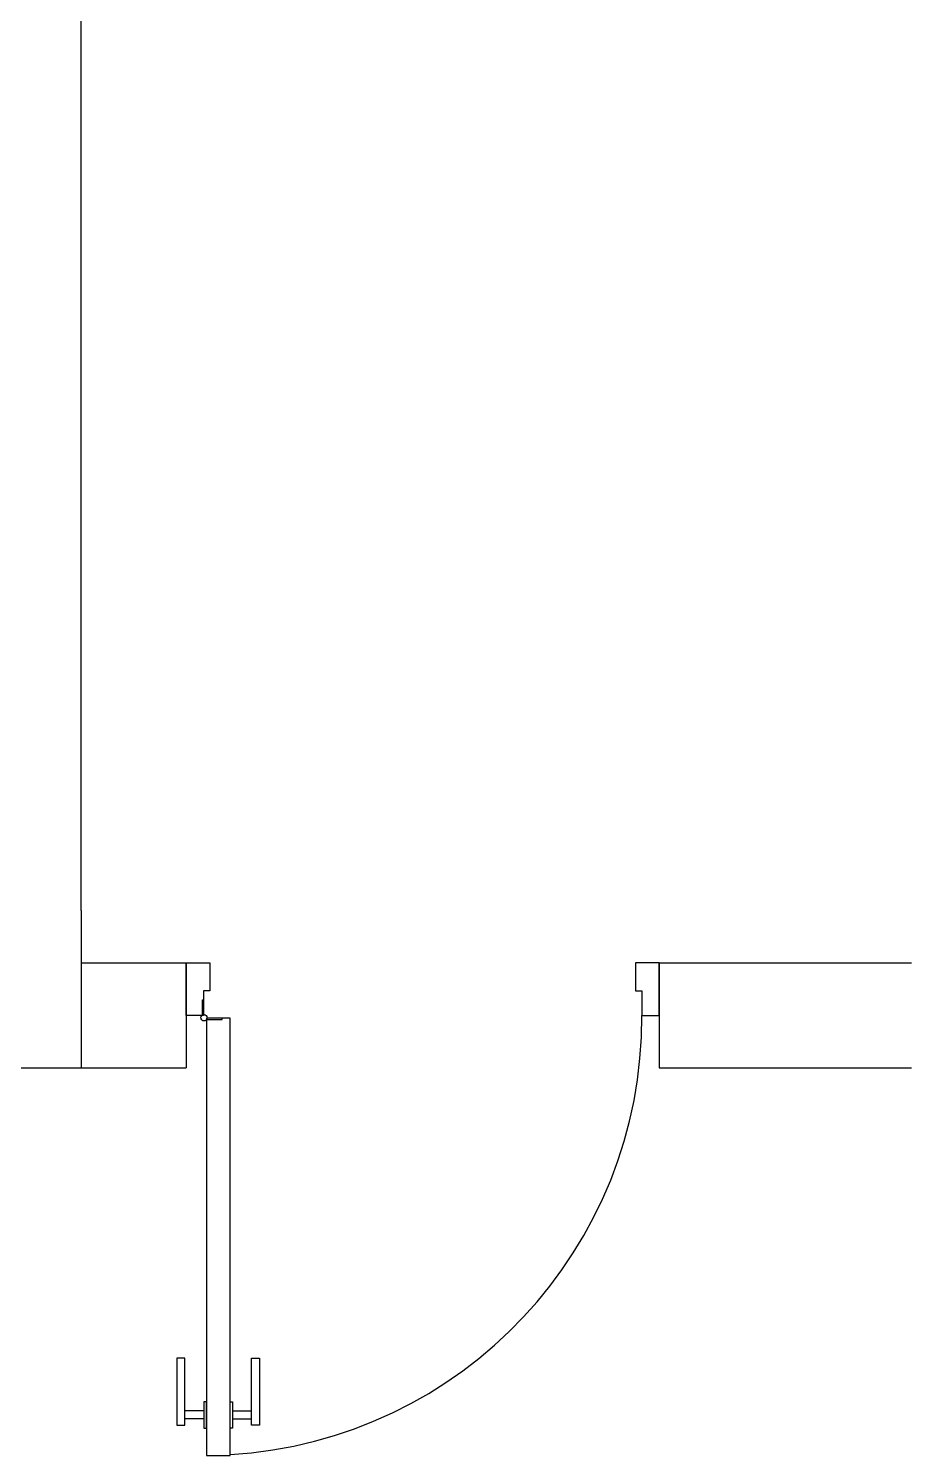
# Model space of a CAD drawing. Header units: inches. Extents: x 5 to 80005, y 6 to 60006.
# Drawn here: x 10704 to 12399, y 23700 to 26417 of the extents above; entities that cross this region are included whole.
import ezdxf

# ---------------------------------------------------------------- set-up
doc = ezdxf.new("R2010")
doc.units = ezdxf.units.IN
doc.header["$MEASUREMENT"] = 0
doc.linetypes.add('ACAD_ISO08W100', pattern=[36, 24, -3, 6, -3])
doc.layers.add('freecads.com', color=7, linetype='Continuous')

msp = doc.modelspace()

# ---------------------------------------------------------------- linework, layer by layer
msp.add_line((10803.79238, 24737.79966), (10803.79238, 28837.79966))
at = {"color": 7, "linetype": 'ACAD_ISO08W100', "ltscale": 20, "true_color": 0xffffff}
for p, q in [((10803.79238, 24737.79966), (10803.79238, 24437.79966)), ((10803.79238, 24637.79966), (11003.79238, 24637.79966)), ((11003.79238, 24637.79966), (11003.79238, 24437.79966)), ((11903.79238, 24637.79966), (14103.79238, 24637.79966)), ((11903.79238, 24637.79966), (11903.79238, 24437.79966)), ((10603.79238, 24437.79966), (11003.79238, 24437.79966)), ((11903.79238, 24437.79966), (14103.79238, 24437.79966))]:
    msp.add_line(p, q, dxfattribs=at)
at = {"layer": 'freecads.com'}
for p, q in [((11003.79238, 24537.79966), (11003.79238, 24637.79966)), ((11003.79238, 24537.79966), (11003.79238, 24637.79966)), ((11003.79238, 24637.79966), (11048.79238, 24637.79966)), ((11048.79238, 24637.79966), (11048.79238, 24584.79966)), ((11903.79238, 24637.79966), (11858.79238, 24637.79966)), ((11858.79238, 24637.79966), (11858.79238, 24584.79966)), ((11903.79238, 24537.79966), (11903.79238, 24637.79966)), ((11903.79238, 24537.79966), (11903.79238, 24637.79966)), ((11034.79238, 24537.79966), (11034.79238, 24567.79966)), ((11034.79238, 24567.79966), (11036.79238, 24567.79966)), ((11048.79238, 24584.79966), (11036.79238, 24584.79966)), ((11036.79238, 24584.79966), (11036.79238, 24537.79966)), ((11036.79238, 24567.79966), (11036.79238, 24537.79966)), ((11858.79238, 24584.79966), (11870.79238, 24584.79966)), ((11870.79238, 24584.79966), (11870.79238, 24537.79966)), ((11036.79238, 24537.79966), (11003.79238, 24537.79966)), ((11036.79238, 24537.79966), (11034.79238, 24537.79966)), ((11870.79238, 24537.79966), (11903.79238, 24537.79966)), ((11042.1457, 24532.44633), (11042.1457, 23700.07214)), ((11087.1457, 24532.44633), (11042.1457, 24532.44633)), ((11072.1457, 24532.44633), (11042.1457, 24532.44633)), ((11042.1457, 24532.44633), (11042.1457, 24530.44633)), ((11042.1457, 24530.44633), (11072.1457, 24530.44633)), ((11072.1457, 24530.44633), (11072.1457, 24532.44633)), ((11087.1457, 23700.07214), (11087.1457, 24532.44633)), ((11001.1457, 23885.35484), (10986.1457, 23885.35484)), ((10986.1457, 23885.35484), (10986.1457, 23757.85994)), ((11001.1457, 23757.85994), (11001.1457, 23885.35484)), ((11128.1457, 23757.85994), (11128.1457, 23885.35484)), ((11128.1457, 23885.35484), (11143.1457, 23885.35484)), ((11143.1457, 23885.35484), (11143.1457, 23757.85994)), ((11042.1457, 23802.35484), (11037.1457, 23802.35484)), ((11037.1457, 23802.35484), (11037.1457, 23752.35484)), ((11042.1457, 23752.35484), (11042.1457, 23802.35484)), ((11087.1457, 23752.35484), (11087.1457, 23802.35484)), ((11087.1457, 23802.35484), (11092.1457, 23802.35484)), ((11092.1457, 23802.35484), (11092.1457, 23752.35484)), ((11037.1457, 23784.85484), (11001.1457, 23784.85484)), ((11092.1457, 23784.85484), (11128.1457, 23784.85484)), ((10986.1457, 23757.85994), (11001.1457, 23757.85994)), ((11037.1457, 23769.85484), (11001.1457, 23769.85484)), ((11037.1457, 23752.35484), (11042.1457, 23752.35484)), ((11092.1457, 23752.35484), (11087.1457, 23752.35484)), ((11092.1457, 23769.85484), (11128.1457, 23769.85484)), ((11143.1457, 23757.85994), (11128.1457, 23757.85994)), ((11042.1457, 23700.07214), (11087.1457, 23700.07214))]:
    msp.add_line(p, q, dxfattribs=at)
msp.add_circle((11037.79238, 24533.44633), 6, dxfattribs=at)
msp.add_arc((11037.79238, 24533.44633), 833.01138, 273.39658637, 0.29943685, dxfattribs=at)

doc.saveas('drawing.dxf')
